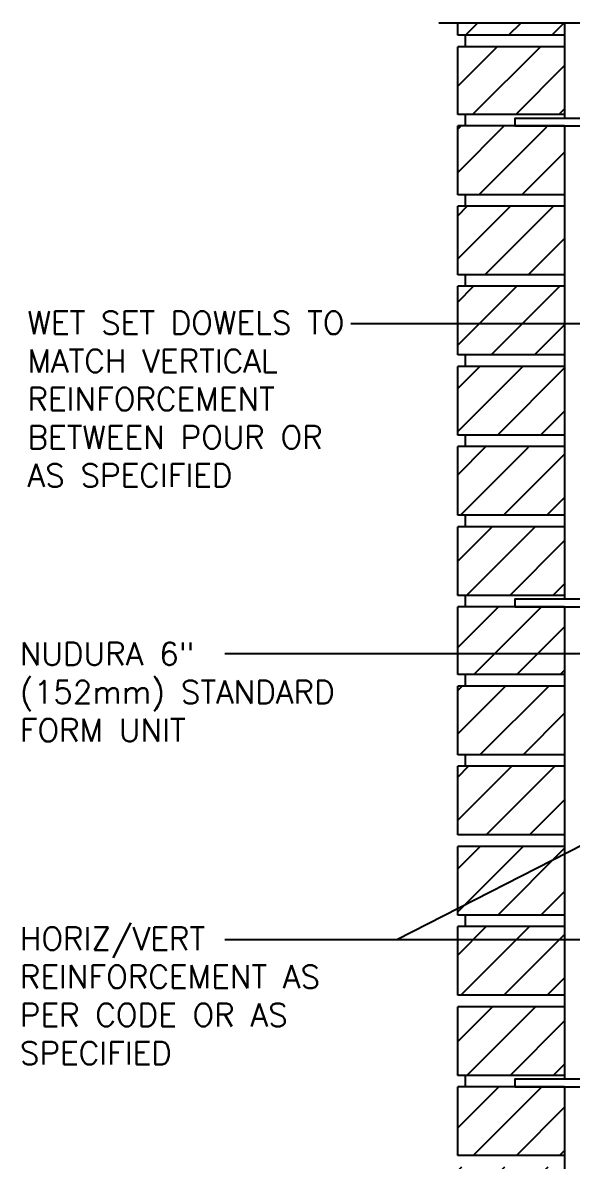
# Model space of a CAD drawing. Header units: inches. Extents: x 26.9 to 73.5, y -20.1 to 47.3.
# Drawn here: x 26.93 to 44.93, y 8.97 to 46.25 of the extents above; entities that cross this region are included whole.
import ezdxf

# ---------------------------------------------------------------- set-up
doc = ezdxf.new("R2010")
doc.units = ezdxf.units.IN
doc.header["$LTSCALE"] = 0.5
doc.header["$MEASUREMENT"] = 0
for name, color, linetype in [('HATCH', 12, 'Continuous'), ('line25', 2, 'Continuous'), ('LINE9', 9, 'Continuous'), ('TEXT', 4, 'Continuous')]:
    doc.layers.add(name, color=color, linetype=linetype)
doc.styles.add('DIM', font='romans.shx', dxfattribs={"width": 0.7})
doc.styles.add('ROMANS', font='romans.shx', dxfattribs={"height": 1.125})
doc.dimstyles.new('ext_12', dxfattribs={"dimscale": 12, "dimtxt": 0.09375, "dimasz": 0.09375, "dimexe": 0.09375, "dimexo": 0.0625, "dimgap": 0.0625, "dimtad": 1, "dimdec": 1, "dimzin": 3, "dimdsep": 46, "dimlunit": 4, "dimtxsty": 'DIM', "dimcen": 0.09, "dimdle": 0.09375, "dimclrt": 4, "dimadec": 0, "dimazin": 0, "dimtfac": 1, "dimtdec": 1, "dimtmove": 2, "dimatfit": 3, "dimfxl": 1, "dimfrac": 2, "dimtolj": 1, "dimtzin": 0, "dimarcsym": 0})

msp = doc.modelspace()

# ---------------------------------------------------------------- hatches: boundary and pattern name
at = {"layer": 'HATCH'}
h = msp.add_hatch(dxfattribs=at)
h.set_pattern_fill('ANSI31', color=256, scale=8, style=0)
h.set_pattern_definition([(45, (34.8746, -11.6206), (-0.707107, 0.707107), [])])
h.paths.add_polyline_path([(44.676, 21.904), (41.176, 21.904), (41.176, 19.654), (44.676, 19.654)])
h.paths.add_polyline_path([(44.676, 24.529), (41.176, 24.529), (41.176, 22.279), (44.676, 22.279)])
h.paths.add_polyline_path([(44.676, 27.124), (41.176, 27.124), (41.176, 24.904), (44.676, 24.904)])
h.paths.add_polyline_path([(44.676, 29.749), (41.176, 29.749), (41.176, 27.499), (44.676, 27.499)])
h.paths.add_polyline_path([(44.676, 32.349), (43.051, 32.349), (43.051, 32.374), (41.176, 32.374), (41.176, 30.124), (44.676, 30.124)])
h.paths.add_polyline_path([(44.676, 34.999), (41.176, 34.999), (41.176, 32.749), (44.676, 32.749)])
h.paths.add_polyline_path([(44.676, 37.624), (41.176, 37.624), (41.176, 35.374), (44.676, 35.374)])
h.paths.add_polyline_path([(44.676, 40.249), (41.176, 40.249), (41.176, 37.999), (44.676, 37.999)])
h.paths.add_polyline_path([(44.676, 42.849), (43.051, 42.849), (43.051, 42.874), (41.176, 42.874), (41.176, 40.624), (44.676, 40.624)])
h.paths.add_polyline_path([(44.676, 45.47), (41.176, 45.47), (41.176, 43.249), (44.676, 43.249)])
h.paths.add_polyline_path([(44.676, 46.254), (41.176, 46.254), (41.176, 45.845), (44.676, 45.845)])
h = msp.add_hatch(dxfattribs=at)
h.set_pattern_fill('ANSI31', color=256, scale=8, style=0)
h.paths.add_polyline_path([(41.176, 3.529), (41.176, 1.279), (44.676, 1.279), (44.676, 3.529)])
h.paths.add_polyline_path([(44.676, 3.904), (44.676, 6.154), (41.176, 6.154), (41.176, 3.904)])
h.paths.add_polyline_path([(44.676, 6.529), (44.676, 8.779), (41.176, 8.779), (41.176, 6.529)])
h.paths.add_polyline_path([(44.676, 9.154), (44.676, 11.404), (41.176, 11.404), (41.176, 9.154)])
h.paths.add_polyline_path([(44.676, 11.779), (44.676, 14.029), (41.176, 14.029), (41.176, 11.779)])
h.paths.add_polyline_path([(44.676, 14.404), (44.676, 16.654), (41.176, 16.654), (41.176, 14.404)])
h.paths.add_polyline_path([(41.176, 19.279), (41.176, 17.029), (44.676, 17.029), (44.676, 19.279)])

# ---------------------------------------------------------------- linework, layer by layer
at = {"layer": 'line25'}
for p, q in [((41.176, 45.845), (41.176, 46.254)), ((44.676, 46.254), (44.676, 43.124)), ((44.676, 45.845), (41.176, 45.845)), ((41.426, 45.47), (41.426, 45.845)), ((41.176, 43.249), (41.176, 45.47)), ((44.676, 45.47), (41.176, 45.47)), ((44.676, 43.249), (41.176, 43.249)), ((41.426, 42.874), (41.426, 43.249)), ((41.176, 40.624), (41.176, 42.874)), ((44.676, 42.874), (41.176, 42.874)), ((44.676, 42.874), (44.676, 27.374)), ((44.676, 40.624), (41.176, 40.624)), ((41.426, 40.249), (41.426, 40.624)), ((41.176, 37.999), (41.176, 40.249)), ((44.676, 40.249), (41.176, 40.249)), ((44.676, 37.999), (41.176, 37.999)), ((41.426, 37.624), (41.426, 37.999)), ((44.676, 37.624), (41.176, 37.624)), ((41.176, 35.374), (41.176, 37.624)), ((44.676, 35.374), (41.176, 35.374)), ((41.426, 34.999), (41.426, 35.374)), ((44.676, 34.999), (41.176, 34.999)), ((41.176, 32.749), (41.176, 34.999)), ((44.676, 32.749), (41.176, 32.749)), ((41.426, 32.374), (41.426, 32.749)), ((44.676, 32.374), (41.176, 32.374)), ((41.176, 30.124), (41.176, 32.374)), ((44.676, 30.124), (41.176, 30.124)), ((41.426, 29.749), (41.426, 30.124)), ((44.676, 29.749), (41.176, 29.749)), ((41.176, 27.499), (41.176, 29.749)), ((44.676, 27.499), (41.176, 27.499)), ((41.426, 27.124), (41.426, 27.499)), ((44.676, 27.124), (41.176, 27.124)), ((41.176, 24.904), (41.176, 27.124)), ((44.676, 27.124), (44.676, 11.654)), ((44.676, 24.904), (41.176, 24.904)), ((41.426, 24.529), (41.426, 24.904)), ((44.676, 24.529), (41.176, 24.529)), ((41.176, 22.279), (41.176, 24.529)), ((44.676, 22.279), (41.176, 22.279)), ((41.426, 21.904), (41.426, 22.279)), ((44.676, 21.904), (41.176, 21.904)), ((41.176, 19.654), (41.176, 21.904)), ((44.676, 19.654), (41.176, 19.654)), ((44.676, 19.279), (41.176, 19.279)), ((41.176, 17.029), (41.176, 19.279)), ((44.676, 17.029), (41.176, 17.029)), ((41.426, 16.654), (41.426, 17.029)), ((44.676, 16.654), (41.176, 16.654)), ((41.176, 14.404), (41.176, 16.654)), ((44.676, 14.404), (41.176, 14.404)), ((44.676, 14.029), (41.176, 14.029)), ((41.176, 11.779), (41.176, 14.029)), ((44.676, 11.779), (41.176, 11.779)), ((41.426, 11.404), (41.426, 11.779)), ((44.676, 11.404), (41.176, 11.404)), ((41.176, 9.154), (41.176, 11.404)), ((44.676, 11.404), (44.676, 1.254)), ((44.676, 9.154), (41.176, 9.154))]:
    msp.add_line(p, q, dxfattribs=at)
at = {"layer": 'LINE9'}
msp.add_line((40.551, 46.254), (50.676, 46.254), dxfattribs=at)
msp.add_lwpolyline([(45.801, 46.254), (45.801, 43.124), (43.051, 43.124), (43.051, 42.874), (46.051, 42.874), (46.051, 46.254)], dxfattribs=at)
for points in [[(46.051, 31.249), (45.801, 31.249), (45.801, 27.374), (43.051, 27.374), (43.051, 27.124), (46.051, 27.124)], [(46.051, 15.529), (45.801, 15.529), (45.801, 11.654), (43.051, 11.654), (43.051, 11.404), (46.051, 11.404)]]:
    msp.add_lwpolyline(points, close=True, dxfattribs=at)

# ---------------------------------------------------------------- texts
at = {"layer": 'TEXT', "char_height": 0.75, "attachment_point": 4, "style": 'ROMANS'}
for s, insert, width in [('WET SET DOWELS TO MATCH VERTICAL REINFORCEMENT BETWEEN POUR OR AS SPECIFIED ', (27.081, 33.929), 11.70168), ('NUDURA 6" (152mm) STANDARD FORM UNIT', (26.831, 24.334), 11.69947), ('HORIZ/VERT REINFORCEMENT AS PER CODE OR AS SPECIFIED', (26.831, 14.383), 11.69947)]:
    msp.add_mtext(s, dxfattribs=dict(at, insert=insert, width=width))

# ---------------------------------------------------------------- leaders
at = {"layer": 'TEXT'}
for points in [[(52.978, 36.396), (37.675, 36.396)], [(47.804, 25.588), (33.547, 25.588)], [(51.676, 22.611), (39.182, 16.22), (33.547, 16.22)], [(52.207, 16.22), (33.547, 16.22)]]:
    msp.add_leader(points, dimstyle='ext_12', override={"dimgap": 0.0625, "dimtad": 0}, dxfattribs=at)

doc.saveas('drawing.dxf')
